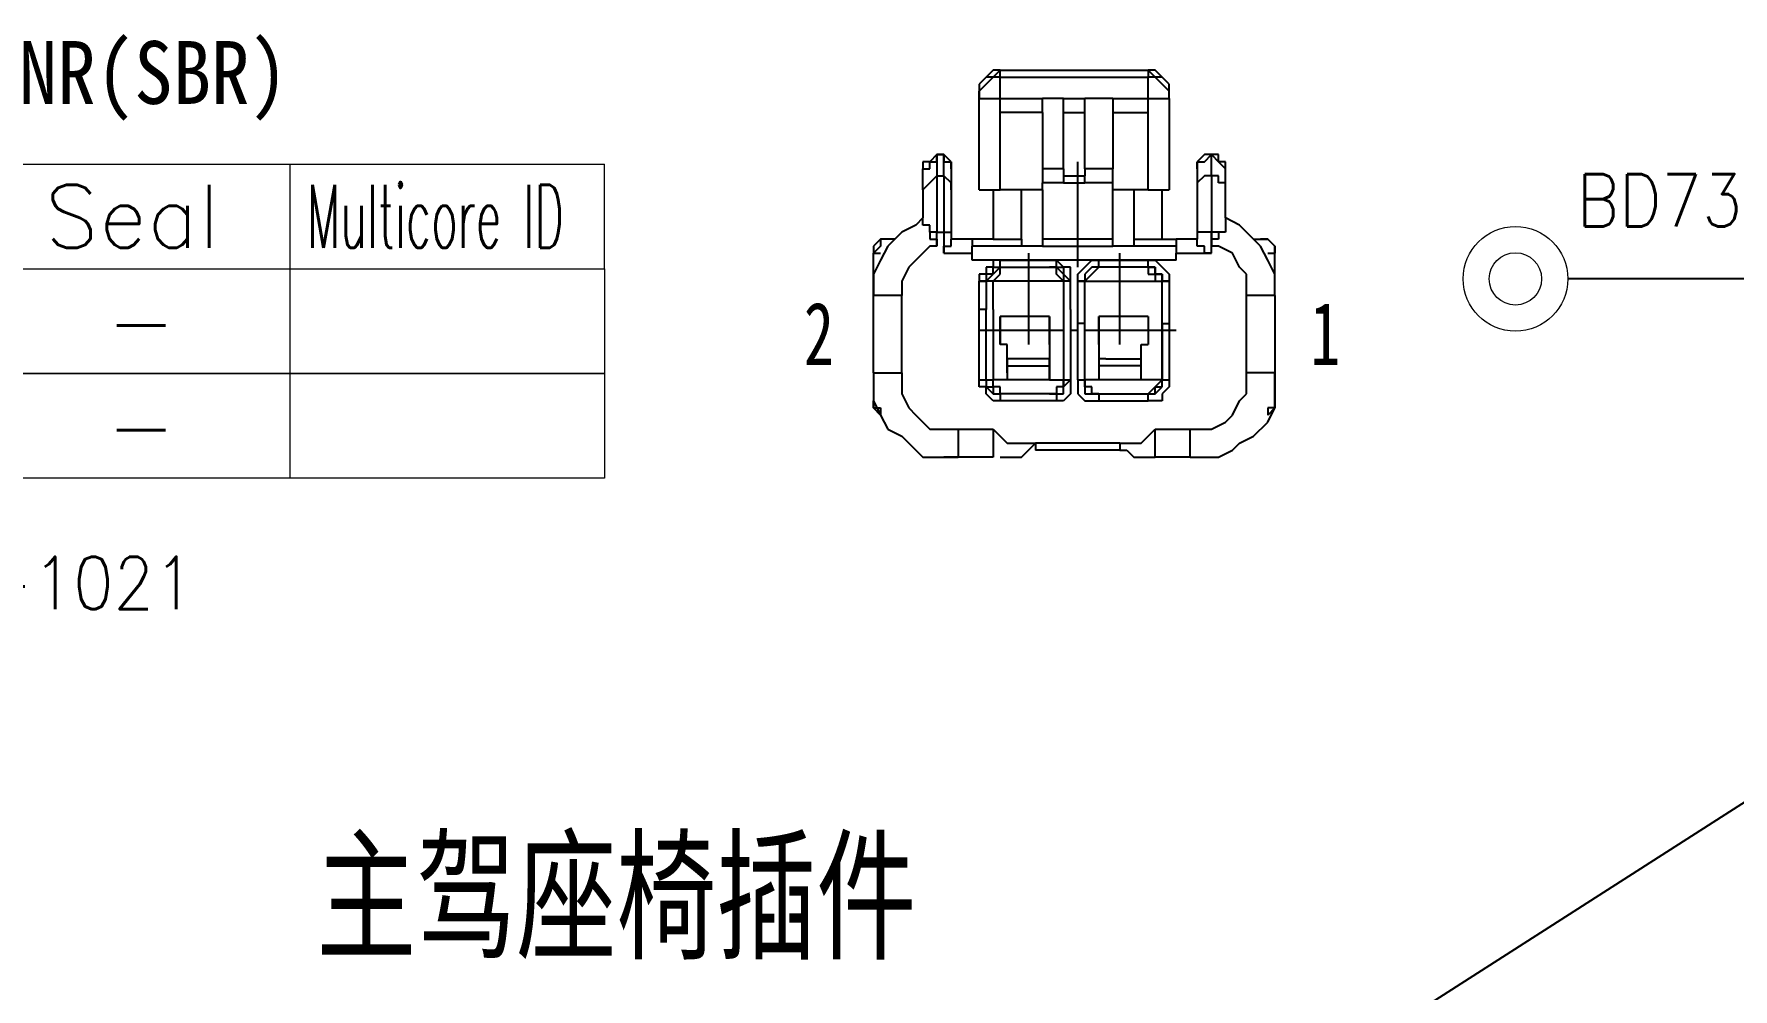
# Model space of a CAD drawing. Header units: inches. Extents: x 47316 to 59086, y 3141 to 11743.
# Drawn here: x 51353.7 to 51434.8, y 5947.1 to 5992.7 of the extents above; entities that cross this region are included whole.
import ezdxf

# ---------------------------------------------------------------- set-up
doc = ezdxf.new("R2010")
doc.units = ezdxf.units.IN
doc.header["$MEASUREMENT"] = 0
doc.layers.add('_BLACK_HOLE', color=7, linetype='Continuous')
doc.styles.add('MtX_FangSong_GB2312', font='')
doc.styles.get("Standard").update_dxf_attribs({"font": ''})
doc.styles.get('MtX_FangSong_GB2312').set_extended_font_data('FangSong_GB2312')
doc.styles.get('Standard').set_extended_font_data('SimSun')
doc.linetypes.add('_VeSys_Busbar', pattern='A,0.0001,-0.125,["=",Standard,S=0.35,R=0,X=-0.15,Y=-0.175],-0.125', length=0.2501)
doc.linetypes.add('_VH_OTCON', pattern='A,0.0001,[7,VeSys.shx,S=0.1,R=0,X=0,Y=0],-0.4,[7,VeSys.shx,S=0.1,R=0,X=0,Y=0],-0.4,["X",Standard,S=1,R=0,X=-0.5,Y=-0.5],-0.0001,[7,VeSys.shx,S=0.1,R=0,X=0,Y=0],-0.4', length=1.2002)

msp = doc.modelspace()

# ---------------------------------------------------------------- linework, layer by layer
at = {"color": 0, "linetype": 'Continuous', "lineweight": 15}
for p, q in [((51298.429, 5986.529), (51380.929, 5986.529)), ((51298.429, 5981.529), (51380.929, 5981.529))]:
    msp.add_line(p, q, dxfattribs=at)
at = {"color": 7, "linetype": 'Continuous', "lineweight": 15}
for p, q in [((51365.929, 5981.529), (51365.929, 5986.529)), ((51380.929, 5981.529), (51380.929, 5986.529))]:
    msp.add_line(p, q, dxfattribs=at)
at = {"color": 102, "linetype": 'Continuous', "lineweight": 15}
for p, q in [((51365.929, 5976.529), (51365.929, 5981.529)), ((51365.929, 5971.529), (51365.929, 5976.529))]:
    msp.add_line(p, q, dxfattribs=at)
at = {"color": 0, "linetype": '_VH_OTCON', "ltscale": 5}
for p, q in [((51471.93, 5981.045), (51426.93, 5981.045)), ((51472.324, 5979.697), (51415.768, 5943.514))]:
    msp.add_line(p, q, dxfattribs=at)
at = {"color": 0, "linetype": 'Continuous', "lineweight": 15}
for points in [[(51298.429, 5976.529), (51298.429, 5981.529), (51380.929, 5981.529), (51380.929, 5976.529)], [(51298.429, 5971.529), (51298.429, 5976.529), (51380.929, 5976.529), (51380.929, 5971.529)]]:
    msp.add_lwpolyline(points, close=True, dxfattribs=at)
for radius in [2.5, 1.25]:
    msp.add_circle((51424.43, 5981.045), radius, dxfattribs=at)
at = {"layer": '_BLACK_HOLE', "color": 0, "linetype": 'Continuous', "lineweight": -3}
for p, q in [((51399.497, 5991.009), (51399.161, 5990.673)), ((51399.833, 5991.009), (51399.497, 5991.009)), ((51399.833, 5991.009), (51399.497, 5990.673)), ((51399.833, 5991.009), (51406.889, 5991.009)), ((51399.833, 5991.009), (51399.833, 5991.009)), ((51399.833, 5990.673), (51399.833, 5991.009)), ((51399.833, 5991.009), (51406.889, 5991.009)), ((51406.889, 5991.009), (51406.889, 5991.009)), ((51406.889, 5991.009), (51406.889, 5990.673)), ((51407.225, 5991.009), (51406.889, 5991.009)), ((51407.225, 5990.673), (51406.889, 5991.009)), ((51407.561, 5990.673), (51407.225, 5991.009)), ((51399.161, 5990.673), (51398.825, 5990.337)), ((51399.161, 5990.673), (51398.825, 5990.337)), ((51398.825, 5990.337), (51398.825, 5990.001)), ((51399.161, 5990.337), (51398.825, 5990.001)), ((51398.825, 5990.337), (51398.825, 5990.001)), ((51399.497, 5990.673), (51399.161, 5990.337)), ((51399.497, 5990.673), (51399.161, 5990.673)), ((51399.833, 5990.673), (51399.497, 5990.673)), ((51399.833, 5989.665), (51399.833, 5990.673)), ((51399.833, 5990.673), (51406.889, 5990.673)), ((51406.889, 5989.665), (51406.889, 5990.673)), ((51407.225, 5990.673), (51406.889, 5990.673)), ((51407.561, 5990.337), (51407.225, 5990.673)), ((51407.561, 5990.673), (51407.225, 5990.673)), ((51407.897, 5990.337), (51407.561, 5990.673)), ((51407.897, 5990.337), (51407.561, 5990.673)), ((51407.897, 5990.001), (51407.561, 5990.337)), ((51407.897, 5990.001), (51407.897, 5990.337)), ((51407.897, 5990.001), (51407.897, 5990.337)), ((51398.825, 5989.665), (51398.825, 5990.001)), ((51398.825, 5990.001), (51398.825, 5990.001)), ((51398.825, 5990.001), (51398.825, 5990.001)), ((51398.825, 5990.001), (51398.825, 5989.665)), ((51398.825, 5985.297), (51398.825, 5989.665)), ((51398.825, 5989.665), (51399.833, 5989.665)), ((51399.833, 5989.665), (51401.849, 5989.665)), ((51399.833, 5988.993), (51399.833, 5989.665)), ((51402.857, 5989.665), (51401.849, 5989.665)), ((51401.849, 5988.993), (51401.849, 5989.665)), ((51402.857, 5989.665), (51403.865, 5989.665)), ((51402.857, 5988.993), (51402.857, 5989.665)), ((51403.865, 5988.993), (51403.865, 5989.665)), ((51405.209, 5989.665), (51403.865, 5989.665)), ((51405.209, 5989.665), (51405.209, 5988.993)), ((51405.209, 5989.665), (51406.889, 5989.665)), ((51406.889, 5988.993), (51406.889, 5989.665)), ((51406.889, 5989.665), (51407.897, 5989.665)), ((51407.897, 5989.665), (51407.897, 5990.001)), ((51407.897, 5990.001), (51407.897, 5990.001)), ((51407.897, 5989.665), (51407.897, 5990.001)), ((51407.897, 5990.001), (51407.897, 5990.001)), ((51407.897, 5989.665), (51407.897, 5985.297)), ((51401.849, 5988.993), (51399.833, 5988.993)), ((51399.833, 5985.297), (51399.833, 5988.993)), ((51401.849, 5988.993), (51401.849, 5986.305)), ((51402.857, 5988.993), (51403.865, 5988.993)), ((51402.857, 5986.305), (51402.857, 5988.993)), ((51403.865, 5986.305), (51403.865, 5988.993)), ((51405.209, 5988.993), (51406.889, 5988.993)), ((51405.209, 5988.993), (51405.209, 5986.305)), ((51406.889, 5985.297), (51406.889, 5988.993)), ((51396.809, 5986.977), (51396.473, 5986.641)), ((51396.809, 5986.977), (51396.809, 5986.977)), ((51396.809, 5986.977), (51396.809, 5985.969)), ((51397.145, 5986.977), (51396.809, 5986.977)), ((51396.809, 5986.977), (51397.145, 5986.977)), ((51396.809, 5986.977), (51396.809, 5986.977)), ((51396.809, 5986.641), (51396.809, 5986.977)), ((51397.145, 5985.969), (51397.145, 5986.977)), ((51397.145, 5986.977), (51397.145, 5986.977)), ((51397.481, 5986.641), (51397.145, 5986.977)), ((51397.145, 5986.977), (51397.145, 5986.977)), ((51397.145, 5986.977), (51397.145, 5986.641)), ((51409.577, 5986.977), (51409.241, 5986.641)), ((51409.913, 5986.977), (51409.577, 5986.977)), ((51409.577, 5986.641), (51409.913, 5986.977)), ((51409.913, 5985.969), (51409.913, 5986.977)), ((51409.913, 5985.969), (51409.913, 5986.977)), ((51409.913, 5986.977), (51409.913, 5986.977)), ((51409.913, 5986.977), (51409.913, 5986.977)), ((51409.913, 5986.977), (51409.913, 5986.977)), ((51409.913, 5986.977), (51409.913, 5986.977)), ((51410.249, 5986.977), (51409.913, 5986.977)), ((51409.913, 5986.977), (51410.249, 5986.641)), ((51410.249, 5986.641), (51410.249, 5986.977)), ((51396.473, 5986.641), (51396.137, 5986.641)), ((51396.137, 5986.641), (51396.137, 5986.305)), ((51396.137, 5985.297), (51396.137, 5986.305)), ((51396.137, 5986.305), (51396.137, 5986.305)), ((51396.137, 5986.305), (51396.473, 5986.305)), ((51396.473, 5986.305), (51396.473, 5986.641)), ((51396.473, 5986.641), (51396.809, 5986.641)), ((51397.145, 5986.641), (51397.481, 5986.641)), ((51397.481, 5986.305), (51397.481, 5986.641)), ((51397.481, 5986.641), (51397.481, 5986.641)), ((51397.481, 5986.641), (51397.481, 5986.305)), ((51397.481, 5986.305), (51397.481, 5985.297)), ((51397.481, 5986.305), (51397.481, 5986.305)), ((51397.481, 5986.305), (51397.481, 5986.305)), ((51402.857, 5986.305), (51401.849, 5986.305)), ((51401.849, 5986.305), (51401.849, 5985.633)), ((51402.857, 5986.305), (51402.857, 5985.969)), ((51403.529, 5981.601), (51403.529, 5986.641)), ((51405.209, 5986.305), (51403.865, 5986.305)), ((51403.865, 5986.305), (51403.865, 5985.969)), ((51405.209, 5985.633), (51405.209, 5986.305)), ((51409.241, 5986.641), (51409.241, 5986.641)), ((51409.241, 5986.641), (51409.241, 5986.305)), ((51409.241, 5986.305), (51409.241, 5986.641)), ((51409.241, 5986.641), (51409.577, 5986.641)), ((51409.241, 5986.305), (51409.241, 5986.305)), ((51409.241, 5986.305), (51409.241, 5985.297)), ((51409.241, 5986.305), (51409.241, 5986.305)), ((51410.585, 5986.641), (51410.249, 5986.641)), ((51410.249, 5986.641), (51410.249, 5986.641)), ((51410.249, 5986.641), (51410.585, 5986.305)), ((51410.585, 5986.305), (51410.585, 5986.641)), ((51410.585, 5985.297), (51410.585, 5986.305)), ((51410.585, 5986.305), (51410.585, 5986.305)), ((51410.585, 5986.305), (51410.585, 5986.305)), ((51396.473, 5985.633), (51396.137, 5985.297)), ((51396.137, 5985.297), (51396.137, 5983.953)), ((51396.809, 5985.969), (51396.473, 5985.633)), ((51396.473, 5985.633), (51396.473, 5985.633)), ((51396.809, 5985.969), (51396.809, 5983.281)), ((51396.809, 5985.969), (51397.145, 5985.969)), ((51396.809, 5985.969), (51396.809, 5985.969)), ((51397.145, 5985.969), (51397.145, 5983.281)), ((51397.481, 5985.633), (51397.145, 5985.969)), ((51397.145, 5985.969), (51397.145, 5985.969)), ((51397.481, 5985.297), (51397.481, 5985.633)), ((51397.481, 5985.633), (51397.481, 5985.633)), ((51397.481, 5985.297), (51397.481, 5983.281)), ((51398.825, 5985.297), (51399.833, 5985.297)), ((51399.497, 5985.297), (51399.497, 5982.945)), ((51401.849, 5985.297), (51399.833, 5985.297)), ((51400.841, 5982.945), (51400.841, 5985.297)), ((51402.857, 5985.633), (51401.849, 5985.633)), ((51401.849, 5985.297), (51401.849, 5985.633)), ((51401.849, 5985.297), (51401.849, 5982.945)), ((51402.857, 5985.969), (51403.865, 5985.969)), ((51402.857, 5985.969), (51402.857, 5985.633)), ((51402.857, 5985.633), (51403.865, 5985.633)), ((51403.865, 5985.633), (51403.865, 5985.969)), ((51405.209, 5985.633), (51403.865, 5985.633)), ((51405.209, 5985.297), (51405.209, 5985.633)), ((51405.209, 5982.945), (51405.209, 5985.297)), ((51406.889, 5985.297), (51405.209, 5985.297)), ((51406.217, 5985.297), (51406.217, 5982.945)), ((51406.889, 5985.297), (51407.897, 5985.297)), ((51407.561, 5982.945), (51407.561, 5985.297)), ((51409.577, 5985.969), (51409.241, 5985.633)), ((51409.241, 5985.633), (51409.241, 5985.633)), ((51409.241, 5985.633), (51409.241, 5985.297)), ((51409.241, 5985.297), (51409.241, 5983.281)), ((51409.913, 5985.969), (51409.577, 5985.969)), ((51409.913, 5985.969), (51409.913, 5983.281)), ((51409.913, 5985.969), (51409.913, 5985.969)), ((51409.913, 5985.969), (51409.913, 5983.281)), ((51410.249, 5985.969), (51409.913, 5985.969)), ((51410.249, 5985.633), (51410.249, 5985.969)), ((51410.585, 5985.633), (51410.249, 5985.633)), ((51410.585, 5985.297), (51410.585, 5985.633)), ((51410.585, 5983.953), (51410.585, 5985.297)), ((51396.137, 5983.953), (51395.801, 5983.617)), ((51396.137, 5983.617), (51396.137, 5983.953)), ((51410.585, 5983.953), (51410.585, 5983.617)), ((51411.257, 5983.617), (51410.585, 5983.953)), ((51410.585, 5983.953), (51410.585, 5983.953)), ((51394.121, 5982.945), (51393.785, 5982.609)), ((51394.457, 5982.945), (51394.121, 5982.945)), ((51394.457, 5982.945), (51394.121, 5982.945)), ((51394.121, 5982.945), (51394.121, 5982.609)), ((51395.129, 5983.281), (51394.457, 5982.609)), ((51394.793, 5982.945), (51394.457, 5982.945)), ((51394.457, 5982.945), (51394.457, 5982.945)), ((51395.801, 5983.617), (51395.129, 5983.281)), ((51396.473, 5983.617), (51396.137, 5983.617)), ((51396.137, 5983.617), (51396.137, 5983.617)), ((51396.473, 5983.281), (51396.473, 5983.617)), ((51396.809, 5983.281), (51396.473, 5983.281)), ((51396.473, 5983.281), (51396.473, 5983.281)), ((51396.473, 5983.281), (51396.473, 5983.281)), ((51396.473, 5983.281), (51396.473, 5982.945)), ((51396.473, 5982.945), (51396.809, 5982.945)), ((51396.809, 5982.609), (51396.809, 5983.281)), ((51396.809, 5983.281), (51397.145, 5983.281)), ((51396.809, 5982.945), (51396.809, 5982.609)), ((51397.145, 5983.281), (51397.481, 5983.281)), ((51397.145, 5983.281), (51397.145, 5982.273)), ((51397.481, 5983.281), (51397.481, 5982.945)), ((51398.489, 5982.945), (51397.481, 5982.945)), ((51397.481, 5982.945), (51397.481, 5982.945)), ((51397.481, 5982.609), (51397.481, 5982.945)), ((51397.481, 5982.945), (51397.481, 5982.945)), ((51397.481, 5982.945), (51397.481, 5982.945)), ((51398.489, 5982.945), (51398.489, 5982.609)), ((51399.497, 5982.945), (51398.489, 5982.945)), ((51399.497, 5982.945), (51400.841, 5982.945)), ((51400.841, 5982.945), (51400.841, 5982.609)), ((51405.209, 5982.945), (51401.849, 5982.945)), ((51401.849, 5982.945), (51401.849, 5982.609)), ((51405.209, 5982.609), (51405.209, 5982.945)), ((51406.217, 5982.945), (51406.217, 5982.609)), ((51406.217, 5982.945), (51407.561, 5982.945)), ((51407.561, 5982.945), (51408.233, 5982.945)), ((51408.233, 5982.945), (51408.233, 5982.609)), ((51409.241, 5982.945), (51408.233, 5982.945)), ((51409.913, 5983.281), (51409.241, 5983.281)), ((51409.241, 5983.281), (51409.241, 5982.945)), ((51409.241, 5982.945), (51409.241, 5982.945)), ((51409.241, 5982.609), (51409.241, 5982.945)), ((51409.241, 5982.945), (51409.241, 5982.945)), ((51409.241, 5982.945), (51409.241, 5982.945)), ((51410.249, 5983.281), (51409.913, 5983.281)), ((51409.913, 5983.281), (51409.913, 5983.281)), ((51409.913, 5983.281), (51409.913, 5982.609)), ((51409.913, 5982.273), (51409.913, 5983.281)), ((51410.249, 5982.945), (51409.913, 5982.945)), ((51409.913, 5982.945), (51409.913, 5982.609)), ((51410.585, 5983.281), (51410.249, 5983.281)), ((51410.249, 5983.281), (51410.249, 5983.281)), ((51410.249, 5983.281), (51410.249, 5982.945)), ((51410.585, 5983.617), (51410.585, 5983.617)), ((51410.585, 5983.617), (51410.585, 5983.617)), ((51410.585, 5983.617), (51410.585, 5983.281)), ((51411.593, 5983.281), (51411.257, 5983.617)), ((51412.265, 5982.609), (51411.593, 5983.281)), ((51411.929, 5982.945), (51412.265, 5982.945)), ((51412.265, 5982.945), (51412.265, 5982.945)), ((51412.601, 5982.945), (51412.265, 5982.945)), ((51412.265, 5982.945), (51412.601, 5982.945)), ((51412.937, 5982.609), (51412.601, 5982.945)), ((51412.601, 5982.945), (51412.937, 5982.609)), ((51393.785, 5982.609), (51393.785, 5982.273)), ((51394.121, 5982.609), (51393.785, 5982.273)), ((51393.785, 5980.257), (51393.785, 5982.273)), ((51393.785, 5980.929), (51393.785, 5982.273)), ((51393.785, 5982.273), (51393.785, 5982.273)), ((51393.785, 5982.273), (51394.121, 5982.273)), ((51393.785, 5982.273), (51393.785, 5982.273)), ((51393.785, 5982.273), (51393.785, 5982.273)), ((51394.457, 5982.609), (51394.121, 5981.937)), ((51396.473, 5982.609), (51395.801, 5981.937)), ((51396.809, 5982.609), (51396.473, 5982.609)), ((51397.145, 5982.273), (51397.145, 5982.609)), ((51397.145, 5982.609), (51397.481, 5982.609)), ((51397.145, 5982.273), (51398.489, 5982.273)), ((51397.145, 5982.273), (51397.145, 5982.273)), ((51397.145, 5982.273), (51397.145, 5982.273)), ((51397.481, 5982.609), (51397.481, 5982.609)), ((51397.481, 5982.609), (51397.481, 5982.609)), ((51397.481, 5982.609), (51397.481, 5982.609)), ((51398.489, 5982.273), (51398.489, 5982.609)), ((51400.841, 5982.609), (51398.489, 5982.609)), ((51398.489, 5981.937), (51398.489, 5982.273)), ((51401.849, 5982.609), (51400.841, 5982.609)), ((51401.177, 5982.273), (51401.177, 5977.905)), ((51401.849, 5982.609), (51405.209, 5982.609)), ((51406.217, 5982.609), (51405.209, 5982.609)), ((51405.545, 5977.905), (51405.545, 5982.273)), ((51408.233, 5982.609), (51406.217, 5982.609)), ((51408.233, 5982.609), (51408.233, 5982.273)), ((51408.233, 5981.937), (51408.233, 5982.273)), ((51408.233, 5982.273), (51409.913, 5982.273)), ((51409.577, 5982.609), (51409.241, 5982.609)), ((51409.241, 5982.609), (51409.241, 5982.609)), ((51409.241, 5982.609), (51409.241, 5982.609)), ((51409.241, 5982.609), (51409.241, 5982.609)), ((51409.577, 5982.273), (51409.577, 5982.609)), ((51409.913, 5982.273), (51409.577, 5982.273)), ((51409.577, 5982.273), (51409.577, 5982.273)), ((51410.249, 5982.609), (51409.913, 5982.609)), ((51410.921, 5982.273), (51410.249, 5982.609)), ((51411.257, 5981.601), (51410.921, 5982.273)), ((51412.601, 5981.937), (51412.265, 5982.609)), ((51412.601, 5982.273), (51412.937, 5982.273)), ((51412.937, 5982.273), (51412.937, 5982.609)), ((51412.937, 5982.609), (51412.937, 5982.273)), ((51412.937, 5980.929), (51412.937, 5982.273)), ((51412.937, 5980.257), (51412.937, 5982.273)), ((51412.937, 5982.273), (51412.937, 5982.273)), ((51412.937, 5982.273), (51412.937, 5982.273)), ((51412.937, 5982.273), (51412.937, 5982.273)), ((51394.121, 5981.937), (51393.785, 5981.265)), ((51393.785, 5981.265), (51393.785, 5980.593)), ((51395.465, 5981.601), (51395.129, 5980.929)), ((51395.801, 5981.937), (51395.465, 5981.601)), ((51408.233, 5981.937), (51398.489, 5981.937)), ((51399.161, 5981.265), (51398.825, 5981.265)), ((51398.825, 5981.265), (51398.825, 5980.929)), ((51399.497, 5981.601), (51399.161, 5981.601)), ((51399.161, 5981.601), (51399.161, 5981.265)), ((51399.497, 5981.265), (51399.161, 5981.265)), ((51399.161, 5981.265), (51399.161, 5980.929)), ((51399.161, 5980.929), (51399.497, 5981.265)), ((51399.833, 5981.937), (51399.497, 5981.937)), ((51399.497, 5981.937), (51399.497, 5981.601)), ((51399.833, 5981.601), (51399.497, 5981.265)), ((51399.497, 5981.265), (51399.497, 5981.601)), ((51399.497, 5981.601), (51399.833, 5981.601)), ((51399.497, 5981.265), (51399.497, 5981.265)), ((51399.497, 5981.265), (51399.497, 5981.265)), ((51399.497, 5980.929), (51399.833, 5981.265)), ((51399.833, 5981.937), (51399.833, 5981.937)), ((51399.833, 5981.601), (51399.833, 5981.937)), ((51399.833, 5981.937), (51402.521, 5981.937)), ((51399.833, 5981.601), (51399.833, 5981.601)), ((51399.833, 5981.601), (51402.185, 5981.601)), ((51399.833, 5981.601), (51399.833, 5981.601)), ((51399.833, 5981.601), (51399.833, 5981.601)), ((51399.833, 5981.601), (51399.833, 5981.601)), ((51399.833, 5981.265), (51399.833, 5981.601)), ((51399.833, 5981.601), (51399.833, 5981.601)), ((51399.833, 5981.601), (51399.833, 5981.601)), ((51399.833, 5981.265), (51399.833, 5981.265)), ((51402.185, 5981.601), (51402.521, 5981.601)), ((51402.185, 5981.601), (51402.521, 5981.601)), ((51402.521, 5981.601), (51402.185, 5981.601)), ((51402.185, 5981.601), (51402.185, 5981.601)), ((51402.857, 5981.601), (51402.521, 5981.937)), ((51402.521, 5981.937), (51402.521, 5981.937)), ((51402.521, 5981.937), (51402.521, 5981.937)), ((51402.521, 5981.601), (51402.521, 5981.937)), ((51402.857, 5981.265), (51402.521, 5981.601)), ((51402.521, 5981.601), (51402.521, 5981.601)), ((51402.521, 5981.601), (51402.521, 5981.601)), ((51402.521, 5981.601), (51402.857, 5981.601)), ((51402.521, 5981.265), (51402.521, 5981.601)), ((51402.857, 5980.929), (51402.521, 5981.265)), ((51402.521, 5981.265), (51402.521, 5981.265)), ((51403.193, 5981.601), (51402.857, 5981.601)), ((51402.857, 5981.601), (51402.857, 5981.265)), ((51403.193, 5980.929), (51402.857, 5981.265)), ((51402.857, 5981.265), (51402.857, 5981.265)), ((51402.857, 5981.265), (51402.857, 5981.265)), ((51402.857, 5981.265), (51402.857, 5981.265)), ((51402.857, 5981.265), (51402.857, 5980.929)), ((51403.193, 5981.265), (51403.193, 5981.601)), ((51403.193, 5980.929), (51403.193, 5981.265)), ((51403.193, 5981.265), (51403.193, 5981.265)), ((51403.529, 5981.265), (51403.865, 5981.601)), ((51403.529, 5980.929), (51403.529, 5981.265)), ((51403.529, 5981.265), (51403.529, 5981.265)), ((51403.865, 5981.601), (51404.201, 5981.937)), ((51404.201, 5981.601), (51403.865, 5981.265)), ((51403.865, 5981.601), (51403.865, 5981.601)), ((51404.201, 5981.601), (51403.865, 5981.265)), ((51403.865, 5981.265), (51403.865, 5981.265)), ((51403.865, 5981.265), (51403.865, 5980.929)), ((51404.201, 5981.265), (51403.865, 5980.929)), ((51403.865, 5981.265), (51403.865, 5981.265)), ((51403.865, 5981.265), (51403.865, 5981.265)), ((51403.865, 5981.265), (51403.865, 5980.929)), ((51404.201, 5981.937), (51404.201, 5981.937)), ((51404.201, 5981.937), (51404.537, 5981.937)), ((51404.537, 5981.601), (51404.201, 5981.601)), ((51404.537, 5981.601), (51404.201, 5981.265)), ((51404.537, 5981.601), (51404.201, 5981.601)), ((51404.201, 5981.601), (51404.201, 5981.601)), ((51404.201, 5981.601), (51404.201, 5981.601)), ((51404.201, 5981.265), (51404.201, 5981.265)), ((51404.537, 5981.937), (51406.889, 5981.937)), ((51404.537, 5981.601), (51404.537, 5981.937)), ((51406.889, 5981.601), (51404.537, 5981.601)), ((51404.537, 5981.601), (51404.537, 5981.601)), ((51404.537, 5981.601), (51404.537, 5981.601)), ((51404.537, 5981.601), (51404.537, 5981.601)), ((51406.889, 5981.937), (51406.889, 5981.937)), ((51406.889, 5981.937), (51407.225, 5981.937)), ((51406.889, 5981.601), (51406.889, 5981.937)), ((51406.889, 5981.601), (51406.889, 5981.601)), ((51407.225, 5981.601), (51406.889, 5981.601)), ((51406.889, 5981.601), (51406.889, 5981.601)), ((51406.889, 5981.601), (51406.889, 5981.601)), ((51406.889, 5981.601), (51406.889, 5981.265)), ((51406.889, 5981.601), (51406.889, 5981.601)), ((51406.889, 5981.601), (51406.889, 5981.601)), ((51406.889, 5981.601), (51407.225, 5981.601)), ((51406.889, 5981.265), (51407.225, 5981.265)), ((51407.225, 5981.937), (51407.561, 5981.601)), ((51407.225, 5981.265), (51407.225, 5981.601)), ((51407.225, 5981.601), (51407.225, 5981.265)), ((51407.561, 5981.265), (51407.225, 5981.265)), ((51407.225, 5981.265), (51407.225, 5980.929)), ((51407.225, 5981.265), (51407.225, 5981.265)), ((51407.225, 5981.265), (51407.561, 5981.265)), ((51407.561, 5981.601), (51407.561, 5981.601)), ((51407.561, 5981.601), (51407.561, 5981.601)), ((51407.561, 5981.601), (51407.897, 5981.265)), ((51407.561, 5980.929), (51407.561, 5981.265)), ((51407.561, 5981.265), (51407.561, 5980.929)), ((51407.897, 5981.265), (51407.897, 5980.929)), ((51411.593, 5981.265), (51411.257, 5981.601)), ((51411.593, 5980.593), (51411.593, 5981.265)), ((51412.937, 5981.265), (51412.601, 5981.937)), ((51412.937, 5980.929), (51412.937, 5981.265)), ((51393.785, 5980.593), (51393.785, 5980.257)), ((51395.129, 5980.929), (51395.129, 5980.593)), ((51395.129, 5980.593), (51395.129, 5980.257)), ((51398.825, 5979.585), (51398.825, 5980.929)), ((51398.825, 5980.929), (51399.161, 5980.929)), ((51399.161, 5980.929), (51398.825, 5980.929)), ((51398.825, 5980.929), (51398.825, 5980.929)), ((51399.161, 5980.929), (51399.161, 5979.585)), ((51399.161, 5980.929), (51399.161, 5980.929)), ((51399.161, 5980.929), (51399.161, 5980.929)), ((51399.161, 5980.929), (51399.161, 5980.929)), ((51399.497, 5980.929), (51399.161, 5980.929)), ((51399.497, 5979.585), (51399.497, 5980.929)), ((51402.857, 5980.929), (51399.497, 5980.929)), ((51399.497, 5980.929), (51399.497, 5980.929)), ((51399.497, 5980.929), (51399.497, 5980.929)), ((51402.857, 5980.929), (51402.857, 5979.585)), ((51402.857, 5980.929), (51402.857, 5980.929)), ((51402.857, 5980.929), (51402.857, 5980.929)), ((51403.193, 5980.929), (51402.857, 5980.929)), ((51402.857, 5980.929), (51402.857, 5980.929)), ((51402.857, 5980.929), (51402.857, 5980.929)), ((51403.193, 5979.585), (51403.193, 5980.929)), ((51403.193, 5979.585), (51403.193, 5980.929)), ((51403.193, 5980.929), (51403.193, 5980.929)), ((51403.193, 5980.929), (51403.193, 5980.929)), ((51403.193, 5980.929), (51403.193, 5980.929)), ((51403.193, 5980.929), (51403.193, 5980.929)), ((51403.193, 5980.929), (51403.193, 5980.929)), ((51403.529, 5978.913), (51403.529, 5980.929)), ((51403.529, 5980.929), (51403.865, 5980.929)), ((51403.865, 5980.929), (51403.529, 5980.929)), ((51403.529, 5980.929), (51403.529, 5980.929)), ((51403.865, 5979.585), (51403.865, 5980.929)), ((51403.865, 5978.913), (51403.865, 5980.929)), ((51403.865, 5980.929), (51407.561, 5980.929)), ((51403.865, 5980.929), (51403.865, 5980.929)), ((51403.865, 5980.929), (51403.865, 5980.929)), ((51403.865, 5980.929), (51403.865, 5980.929)), ((51403.865, 5980.929), (51403.865, 5980.929)), ((51403.865, 5980.929), (51403.865, 5980.929)), ((51403.865, 5980.929), (51403.865, 5980.929)), ((51407.225, 5980.929), (51407.561, 5980.929)), ((51407.561, 5978.913), (51407.561, 5980.929)), ((51407.561, 5979.585), (51407.561, 5980.929)), ((51407.561, 5980.929), (51407.561, 5980.929)), ((51407.561, 5980.929), (51407.561, 5980.929)), ((51407.561, 5980.929), (51407.561, 5980.929)), ((51407.897, 5980.929), (51407.561, 5980.929)), ((51407.561, 5980.929), (51407.897, 5980.929)), ((51407.561, 5980.929), (51407.561, 5980.929)), ((51407.561, 5980.929), (51407.561, 5980.929)), ((51407.897, 5980.929), (51407.897, 5978.913)), ((51407.897, 5980.929), (51407.897, 5980.929)), ((51407.897, 5980.929), (51407.897, 5980.929)), ((51411.593, 5980.257), (51411.593, 5980.593)), ((51412.937, 5980.257), (51412.937, 5980.929)), ((51393.785, 5976.561), (51393.785, 5980.257)), ((51395.129, 5980.257), (51393.785, 5980.257)), ((51393.785, 5979.921), (51393.785, 5979.921)), ((51393.785, 5979.921), (51393.785, 5979.921)), ((51395.129, 5976.561), (51395.129, 5980.257)), ((51411.593, 5976.561), (51411.593, 5980.257)), ((51412.937, 5980.257), (51411.593, 5980.257)), ((51412.937, 5980.257), (51412.937, 5976.561)), ((51399.161, 5979.585), (51398.825, 5979.585)), ((51398.825, 5977.569), (51398.825, 5979.585)), ((51399.161, 5976.225), (51399.161, 5979.585)), ((51399.497, 5979.585), (51399.497, 5976.225)), ((51399.833, 5977.905), (51399.833, 5979.249)), ((51402.185, 5979.249), (51399.833, 5979.249)), ((51399.833, 5979.249), (51399.833, 5977.905)), ((51402.185, 5979.249), (51402.185, 5977.905)), ((51402.185, 5977.905), (51402.185, 5979.249)), ((51402.857, 5979.585), (51402.857, 5976.225)), ((51403.193, 5979.585), (51403.193, 5976.225)), ((51403.193, 5979.585), (51403.193, 5976.225)), ((51403.193, 5979.585), (51403.193, 5979.585)), ((51403.529, 5976.225), (51403.529, 5978.913)), ((51403.865, 5978.913), (51403.529, 5978.913)), ((51403.865, 5976.225), (51403.865, 5979.585)), ((51403.865, 5976.225), (51403.865, 5978.913)), ((51404.537, 5977.905), (51404.537, 5979.249)), ((51404.537, 5979.249), (51404.537, 5977.905)), ((51406.889, 5979.249), (51404.537, 5979.249)), ((51406.889, 5979.249), (51406.889, 5977.905)), ((51406.889, 5979.249), (51406.889, 5977.905)), ((51407.561, 5979.249), (51407.561, 5979.585)), ((51407.561, 5976.225), (51407.561, 5979.249)), ((51407.561, 5978.913), (51407.561, 5976.225)), ((51407.561, 5978.913), (51407.897, 5978.913)), ((51407.897, 5978.913), (51407.897, 5976.225)), ((51402.857, 5978.577), (51398.825, 5978.577)), ((51403.529, 5978.577), (51403.193, 5978.577)), ((51408.233, 5978.577), (51403.865, 5978.577)), ((51398.825, 5976.225), (51398.825, 5977.569)), ((51400.169, 5977.905), (51399.833, 5977.905)), ((51400.169, 5976.561), (51400.169, 5977.905)), ((51402.185, 5977.233), (51400.169, 5977.233)), ((51400.169, 5977.233), (51400.169, 5977.233)), ((51400.169, 5977.233), (51400.169, 5976.897)), ((51402.185, 5977.905), (51402.185, 5977.905)), ((51402.185, 5977.905), (51402.185, 5976.225)), ((51402.185, 5976.897), (51402.185, 5977.233)), ((51402.185, 5977.233), (51402.185, 5977.233)), ((51404.537, 5977.905), (51404.537, 5977.905)), ((51404.537, 5977.905), (51404.537, 5976.561)), ((51404.873, 5977.233), (51404.537, 5977.233)), ((51404.537, 5977.233), (51404.537, 5976.897)), ((51404.873, 5977.233), (51406.553, 5977.233)), ((51406.553, 5977.905), (51406.889, 5977.905)), ((51406.553, 5976.225), (51406.553, 5977.905)), ((51406.553, 5976.897), (51406.553, 5977.233)), ((51406.553, 5977.233), (51406.553, 5977.233)), ((51393.785, 5976.561), (51393.785, 5975.217)), ((51393.785, 5976.561), (51395.129, 5976.561)), ((51393.785, 5976.561), (51393.785, 5975.889)), ((51395.129, 5976.561), (51395.129, 5975.889)), ((51400.169, 5976.897), (51400.169, 5976.225)), ((51400.169, 5976.897), (51402.185, 5976.897)), ((51402.185, 5976.225), (51402.185, 5976.897)), ((51404.537, 5976.897), (51404.537, 5976.225)), ((51406.553, 5976.897), (51404.537, 5976.897)), ((51406.553, 5976.225), (51406.553, 5976.897)), ((51412.937, 5976.561), (51411.593, 5976.561)), ((51411.593, 5976.225), (51411.593, 5976.561)), ((51412.937, 5976.561), (51412.937, 5975.217)), ((51412.937, 5975.889), (51412.937, 5976.561)), ((51393.785, 5975.889), (51393.785, 5975.217)), ((51393.785, 5975.553), (51393.785, 5975.217)), ((51395.129, 5975.889), (51395.129, 5975.553)), ((51395.129, 5975.553), (51395.465, 5974.881)), ((51398.825, 5975.889), (51398.825, 5976.225)), ((51398.825, 5976.225), (51399.161, 5976.225)), ((51399.161, 5975.889), (51398.825, 5975.889)), ((51399.161, 5976.225), (51399.161, 5975.889)), ((51399.161, 5976.225), (51399.161, 5975.889)), ((51399.161, 5976.225), (51399.161, 5976.225)), ((51399.161, 5976.225), (51399.497, 5976.225)), ((51399.161, 5975.889), (51399.497, 5975.553)), ((51399.161, 5975.889), (51399.497, 5975.889)), ((51399.161, 5975.553), (51399.161, 5975.889)), ((51399.497, 5975.217), (51399.161, 5975.553)), ((51400.169, 5976.225), (51399.497, 5976.225)), ((51399.497, 5976.225), (51399.497, 5976.225)), ((51399.497, 5975.889), (51399.497, 5976.225)), ((51399.497, 5975.889), (51399.497, 5975.889)), ((51399.497, 5975.889), (51399.497, 5975.553)), ((51399.833, 5975.889), (51399.497, 5975.889)), ((51399.497, 5975.889), (51399.497, 5975.889)), ((51399.497, 5975.553), (51399.833, 5975.553)), ((51399.497, 5975.553), (51399.497, 5975.553)), ((51399.497, 5975.553), (51399.833, 5975.553)), ((51399.833, 5975.553), (51399.833, 5975.889)), ((51399.833, 5975.553), (51399.833, 5975.553)), ((51399.833, 5975.553), (51399.833, 5975.553)), ((51399.833, 5975.553), (51399.833, 5975.553)), ((51402.185, 5975.553), (51399.833, 5975.553)), ((51399.833, 5975.553), (51399.833, 5975.553)), ((51399.833, 5975.553), (51399.833, 5975.553)), ((51399.833, 5975.553), (51399.833, 5975.553)), ((51399.833, 5975.553), (51399.833, 5975.553)), ((51399.833, 5975.553), (51399.833, 5975.553)), ((51399.833, 5975.553), (51399.833, 5975.553)), ((51399.833, 5975.553), (51399.833, 5975.553)), ((51399.833, 5975.553), (51399.833, 5975.553)), ((51399.833, 5975.553), (51399.833, 5975.217)), ((51402.185, 5976.225), (51400.169, 5976.225)), ((51402.185, 5976.225), (51402.857, 5976.225)), ((51402.185, 5976.225), (51402.185, 5976.225)), ((51402.185, 5975.553), (51402.521, 5975.553)), ((51402.521, 5975.553), (51402.185, 5975.553)), ((51402.521, 5975.553), (51402.185, 5975.553)), ((51402.185, 5975.553), (51402.185, 5975.553)), ((51402.857, 5975.889), (51402.521, 5975.889)), ((51402.521, 5975.889), (51402.521, 5975.889)), ((51402.521, 5975.889), (51402.521, 5975.553)), ((51402.521, 5975.553), (51402.521, 5975.553)), ((51402.521, 5975.553), (51402.857, 5975.553)), ((51402.521, 5975.553), (51402.521, 5975.553)), ((51402.521, 5975.553), (51402.857, 5975.553)), ((51402.521, 5975.553), (51402.521, 5975.217)), ((51402.521, 5975.553), (51402.521, 5975.553)), ((51402.521, 5975.553), (51402.521, 5975.553)), ((51402.521, 5975.553), (51402.521, 5975.553)), ((51402.521, 5975.553), (51402.521, 5975.553)), ((51402.521, 5975.553), (51402.521, 5975.553)), ((51402.857, 5975.889), (51403.193, 5976.225)), ((51402.857, 5975.889), (51402.857, 5976.225)), ((51402.857, 5976.225), (51402.857, 5976.225)), ((51402.857, 5976.225), (51402.857, 5976.225)), ((51402.857, 5976.225), (51402.857, 5975.889)), ((51402.857, 5976.225), (51403.193, 5976.225)), ((51402.857, 5975.553), (51402.857, 5975.889)), ((51402.857, 5975.553), (51402.857, 5975.889)), ((51402.857, 5975.889), (51402.857, 5975.889)), ((51402.857, 5975.889), (51402.857, 5975.889)), ((51402.857, 5975.553), (51402.857, 5975.553)), ((51403.193, 5975.553), (51402.857, 5975.217)), ((51403.193, 5976.225), (51403.193, 5976.225)), ((51403.193, 5976.225), (51403.193, 5975.889)), ((51403.193, 5975.889), (51403.193, 5975.889)), ((51403.193, 5975.889), (51403.193, 5975.553)), ((51403.193, 5975.553), (51403.193, 5975.553)), ((51403.529, 5976.225), (51403.529, 5975.889)), ((51403.529, 5976.225), (51403.865, 5976.225)), ((51403.529, 5975.889), (51403.529, 5975.553)), ((51403.529, 5975.553), (51403.865, 5975.217)), ((51404.537, 5976.225), (51403.865, 5976.225)), ((51403.865, 5976.225), (51403.865, 5975.889)), ((51403.865, 5976.225), (51403.865, 5976.225)), ((51403.865, 5976.225), (51403.865, 5976.225)), ((51403.865, 5976.225), (51403.865, 5976.225)), ((51403.865, 5975.889), (51403.865, 5976.225)), ((51403.865, 5976.225), (51403.865, 5975.889)), ((51403.865, 5975.889), (51403.865, 5975.553)), ((51404.201, 5975.889), (51403.865, 5975.889)), ((51403.865, 5975.889), (51403.865, 5975.889)), ((51403.865, 5975.889), (51403.865, 5975.889)), ((51403.865, 5975.889), (51403.865, 5975.553)), ((51403.865, 5975.553), (51404.201, 5975.553)), ((51403.865, 5975.553), (51404.201, 5975.553)), ((51404.201, 5975.553), (51404.201, 5975.889)), ((51404.201, 5975.889), (51404.201, 5975.889)), ((51404.201, 5975.553), (51404.537, 5975.553)), ((51404.537, 5975.553), (51404.201, 5975.553)), ((51404.201, 5975.553), (51404.201, 5975.553)), ((51404.201, 5975.553), (51404.201, 5975.553)), ((51404.201, 5975.553), (51404.201, 5975.553)), ((51404.201, 5975.553), (51404.201, 5975.553)), ((51404.201, 5975.553), (51404.537, 5975.553)), ((51406.553, 5976.225), (51404.537, 5976.225)), ((51404.537, 5975.553), (51406.889, 5975.553)), ((51404.537, 5975.553), (51404.537, 5975.553)), ((51404.537, 5975.553), (51404.537, 5975.553)), ((51404.537, 5975.553), (51404.537, 5975.553)), ((51404.537, 5975.553), (51404.537, 5975.553)), ((51404.537, 5975.553), (51404.537, 5975.553)), ((51404.537, 5975.553), (51404.537, 5975.217)), ((51407.561, 5976.225), (51406.553, 5976.225)), ((51406.553, 5976.225), (51406.553, 5976.225)), ((51407.225, 5975.889), (51406.889, 5975.553)), ((51406.889, 5975.553), (51407.225, 5975.553)), ((51406.889, 5975.553), (51406.889, 5975.553)), ((51406.889, 5975.553), (51406.889, 5975.553)), ((51406.889, 5975.553), (51407.225, 5975.553)), ((51406.889, 5975.553), (51406.889, 5975.553)), ((51406.889, 5975.217), (51406.889, 5975.553)), ((51406.889, 5975.553), (51406.889, 5975.553)), ((51406.889, 5975.553), (51406.889, 5975.553)), ((51406.889, 5975.553), (51406.889, 5975.553)), ((51406.889, 5975.553), (51406.889, 5975.553)), ((51406.889, 5975.553), (51406.889, 5975.553)), ((51406.889, 5975.553), (51406.889, 5975.553)), ((51407.561, 5976.225), (51407.225, 5975.889)), ((51407.225, 5975.553), (51407.561, 5975.889)), ((51407.225, 5975.553), (51407.225, 5975.889)), ((51407.225, 5975.889), (51407.561, 5975.889)), ((51407.225, 5975.889), (51407.225, 5975.889)), ((51407.225, 5975.889), (51407.225, 5975.889)), ((51407.225, 5975.553), (51407.225, 5975.553)), ((51407.225, 5975.553), (51407.225, 5975.553)), ((51407.561, 5975.889), (51407.561, 5976.225)), ((51407.561, 5975.889), (51407.561, 5976.225)), ((51407.561, 5976.225), (51407.561, 5976.225)), ((51407.561, 5976.225), (51407.897, 5976.225)), ((51407.561, 5976.225), (51407.561, 5976.225)), ((51407.561, 5976.225), (51407.561, 5976.225)), ((51407.561, 5975.889), (51407.561, 5975.889)), ((51407.897, 5975.889), (51407.561, 5975.553)), ((51407.561, 5975.553), (51407.561, 5975.553)), ((51407.561, 5975.553), (51407.561, 5975.217)), ((51407.897, 5976.225), (51407.897, 5975.889)), ((51407.897, 5975.889), (51407.897, 5975.889)), ((51411.257, 5975.217), (51411.593, 5975.553)), ((51411.593, 5975.553), (51411.593, 5976.225)), ((51412.937, 5975.553), (51412.937, 5975.889)), ((51412.937, 5975.553), (51412.937, 5975.217)), ((51412.937, 5974.881), (51412.937, 5975.553)), ((51393.785, 5975.217), (51394.121, 5974.545)), ((51393.785, 5975.217), (51393.785, 5975.217)), ((51393.785, 5974.881), (51393.785, 5975.217)), ((51393.785, 5975.217), (51393.785, 5975.217)), ((51393.785, 5975.217), (51393.785, 5975.217)), ((51393.785, 5975.217), (51393.785, 5975.217)), ((51393.785, 5975.217), (51393.785, 5974.881)), ((51393.785, 5975.217), (51393.785, 5975.217)), ((51394.121, 5974.545), (51393.785, 5974.881)), ((51393.785, 5974.881), (51393.785, 5974.881)), ((51393.785, 5974.881), (51393.785, 5974.881)), ((51393.785, 5974.881), (51393.785, 5974.881)), ((51393.785, 5974.881), (51393.785, 5974.881)), ((51393.785, 5974.881), (51394.121, 5974.881)), ((51394.121, 5974.881), (51394.121, 5974.881)), ((51394.121, 5974.881), (51394.121, 5974.545)), ((51395.465, 5974.881), (51395.801, 5974.545)), ((51399.833, 5975.217), (51399.497, 5975.217)), ((51399.497, 5975.217), (51399.497, 5975.217)), ((51402.521, 5975.217), (51399.833, 5975.217)), ((51402.857, 5975.217), (51402.521, 5975.217)), ((51402.521, 5975.217), (51402.521, 5975.217)), ((51403.865, 5975.217), (51404.201, 5975.217)), ((51404.201, 5975.217), (51404.537, 5975.217)), ((51404.537, 5975.217), (51406.889, 5975.217)), ((51407.225, 5975.217), (51406.889, 5975.217)), ((51407.561, 5975.217), (51407.225, 5975.217)), ((51410.921, 5974.545), (51411.257, 5975.217)), ((51412.601, 5974.209), (51412.937, 5974.881)), ((51412.937, 5974.881), (51412.601, 5974.881)), ((51412.601, 5974.881), (51412.601, 5974.545)), ((51412.937, 5974.881), (51412.601, 5974.545)), ((51412.937, 5975.217), (51412.937, 5975.217)), ((51412.937, 5975.217), (51412.937, 5974.881)), ((51412.937, 5975.217), (51412.937, 5975.217)), ((51412.937, 5975.217), (51412.937, 5975.217)), ((51412.937, 5975.217), (51412.937, 5974.881)), ((51412.937, 5974.881), (51412.937, 5974.881)), ((51412.937, 5974.881), (51412.937, 5974.881)), ((51412.937, 5974.881), (51412.937, 5974.881)), ((51412.937, 5974.881), (51412.937, 5974.881)), ((51412.937, 5974.881), (51412.937, 5974.881)), ((51394.121, 5974.545), (51394.457, 5973.873)), ((51394.121, 5974.545), (51394.121, 5974.545)), ((51395.801, 5974.545), (51396.473, 5973.873)), ((51409.913, 5973.873), (51410.585, 5974.209)), ((51410.585, 5974.209), (51410.921, 5974.545)), ((51411.929, 5973.537), (51412.601, 5974.209)), ((51412.601, 5974.545), (51412.601, 5974.545)), ((51394.457, 5973.873), (51395.129, 5973.537)), ((51395.129, 5973.537), (51395.801, 5972.865)), ((51396.473, 5973.873), (51396.809, 5973.873)), ((51396.809, 5973.873), (51397.481, 5973.873)), ((51397.481, 5973.873), (51397.817, 5973.873)), ((51397.817, 5973.873), (51399.497, 5973.873)), ((51397.817, 5973.873), (51397.817, 5972.529)), ((51399.497, 5973.873), (51399.497, 5972.529)), ((51399.497, 5973.873), (51399.833, 5973.537)), ((51399.833, 5973.537), (51399.833, 5973.537)), ((51399.833, 5973.537), (51400.169, 5973.201)), ((51400.169, 5973.201), (51400.505, 5973.201)), ((51400.505, 5973.201), (51400.841, 5973.201)), ((51400.841, 5973.201), (51401.177, 5973.201)), ((51401.177, 5972.865), (51401.513, 5973.201)), ((51401.177, 5973.201), (51401.177, 5973.201)), ((51401.177, 5973.201), (51401.513, 5973.201)), ((51401.513, 5973.201), (51401.513, 5972.865)), ((51401.513, 5973.201), (51401.513, 5973.201)), ((51405.545, 5973.201), (51401.513, 5973.201)), ((51405.545, 5973.201), (51405.545, 5973.201)), ((51405.545, 5973.201), (51405.545, 5972.865)), ((51405.545, 5973.201), (51405.545, 5973.201)), ((51405.545, 5973.201), (51405.881, 5973.201)), ((51405.881, 5973.201), (51406.553, 5973.201)), ((51406.553, 5973.201), (51406.889, 5973.537)), ((51406.553, 5973.201), (51406.553, 5973.201)), ((51406.889, 5973.537), (51407.225, 5973.873)), ((51406.889, 5973.537), (51406.889, 5973.537)), ((51407.225, 5973.873), (51408.905, 5973.873)), ((51407.225, 5972.529), (51407.225, 5973.873)), ((51408.905, 5972.529), (51408.905, 5973.873)), ((51408.905, 5973.873), (51409.577, 5973.873)), ((51409.577, 5973.873), (51409.913, 5973.873)), ((51410.921, 5972.865), (51411.257, 5973.201)), ((51411.257, 5973.201), (51411.929, 5973.537)), ((51395.801, 5972.865), (51396.137, 5972.529)), ((51396.137, 5972.529), (51396.809, 5972.529)), ((51396.809, 5972.529), (51397.481, 5972.529)), ((51397.817, 5972.529), (51397.145, 5972.529)), ((51397.145, 5972.529), (51397.145, 5972.529)), ((51397.481, 5972.529), (51397.817, 5972.529)), ((51399.497, 5972.529), (51397.817, 5972.529)), ((51399.497, 5972.529), (51399.497, 5972.529)), ((51399.497, 5972.529), (51399.497, 5972.529)), ((51399.833, 5972.529), (51400.169, 5972.529)), ((51400.169, 5972.529), (51400.841, 5972.529)), ((51400.841, 5972.529), (51401.177, 5972.865)), ((51405.545, 5972.865), (51401.513, 5972.865)), ((51405.545, 5972.865), (51405.881, 5972.865)), ((51405.881, 5972.865), (51406.217, 5972.529)), ((51406.217, 5972.529), (51406.889, 5972.529)), ((51406.889, 5972.529), (51407.225, 5972.529)), ((51408.905, 5972.529), (51407.225, 5972.529)), ((51407.225, 5972.529), (51407.225, 5972.529)), ((51407.225, 5972.529), (51407.225, 5972.529)), ((51408.905, 5972.529), (51409.577, 5972.529)), ((51409.577, 5972.529), (51410.249, 5972.529)), ((51410.249, 5972.529), (51410.921, 5972.865))]:
    msp.add_line(p, q, dxfattribs=at)

# ---------------------------------------------------------------- texts
at = {"color": 0, "style": 'MtX_FangSong_GB2312', "width": 0.7}
msp.add_text('主驾座椅插件', height=5, dxfattribs=at).set_placement((51367.178, 5949.091))
at = {"color": 6, "linetype": 'Continuous', "lineweight": 20, "insert": (51310.723, 5992.4), "char_height": 3, "width": 58.24719, "attachment_point": 1}
msp.add_mtext('\\f黑体|b0|i0|c1|p0;\\W0.9000000000;\\T1.0000000000;\\o\\lDRIVER_SEAT_DETECTION_SNR(SBR)', dxfattribs=at)
at = {"color": 7, "linetype": 'Continuous', "lineweight": 15, "char_height": 3, "attachment_point": 1}
for s, insert, width in [('\\Fromans.shx;\\W1.0000000000;\\T1.0000000000;\\o\\lSeal', (51354.215, 5985.529), 9.28571), ('\\Fromans.shx;\\W0.5185185185;\\T1.0000000000;\\o\\lMulticore ID', (51366.726, 5985.529), 14)]:
    msp.add_mtext(s, dxfattribs=dict(at, insert=insert, width=width))
at = {"color": 21, "linetype": 'Continuous', "lineweight": 15, "insert": (51427.358, 5986.045), "char_height": 2.5, "width": 8.78571, "attachment_point": 1}
msp.add_mtext('\\Fromans.shx;\\W0.9000000000;\\T1.0000000000;\\o\\lBD73', dxfattribs=at)
at = {"color": 140, "linetype": 'Continuous', "lineweight": 15, "char_height": 3, "width": 3.71429, "attachment_point": 1}
for insert in [(51357.144, 5980.529), (51357.144, 5975.529)]:
    msp.add_mtext('\\Fromans.shx;\\W1.0000000000;\\T1.0000000000;\\o\\l-', dxfattribs=dict(at, insert=insert))
at = {"color": 42, "linetype": 'Continuous', "lineweight": 15, "insert": (51309.09, 5967.779), "char_height": 2.5, "width": 61.82143, "attachment_point": 1}
msp.add_mtext('\\Fromans.shx;\\W0.9000000000;\\T1.0000000000;\\o\\lCONN 2 F BLK : 1 : 98817-1021', dxfattribs=at)
at = {"layer": '_BLACK_HOLE', "color": 0, "linetype": '_VeSys_Busbar', "style": 'MtX_FangSong_GB2312', "width": 0.7}
for s, p in [('2', (51390.459, 5976.928)), ('1', (51414.635, 5976.928))]:
    msp.add_text(s, height=3, dxfattribs=at).set_placement(p)

doc.saveas('drawing.dxf')
